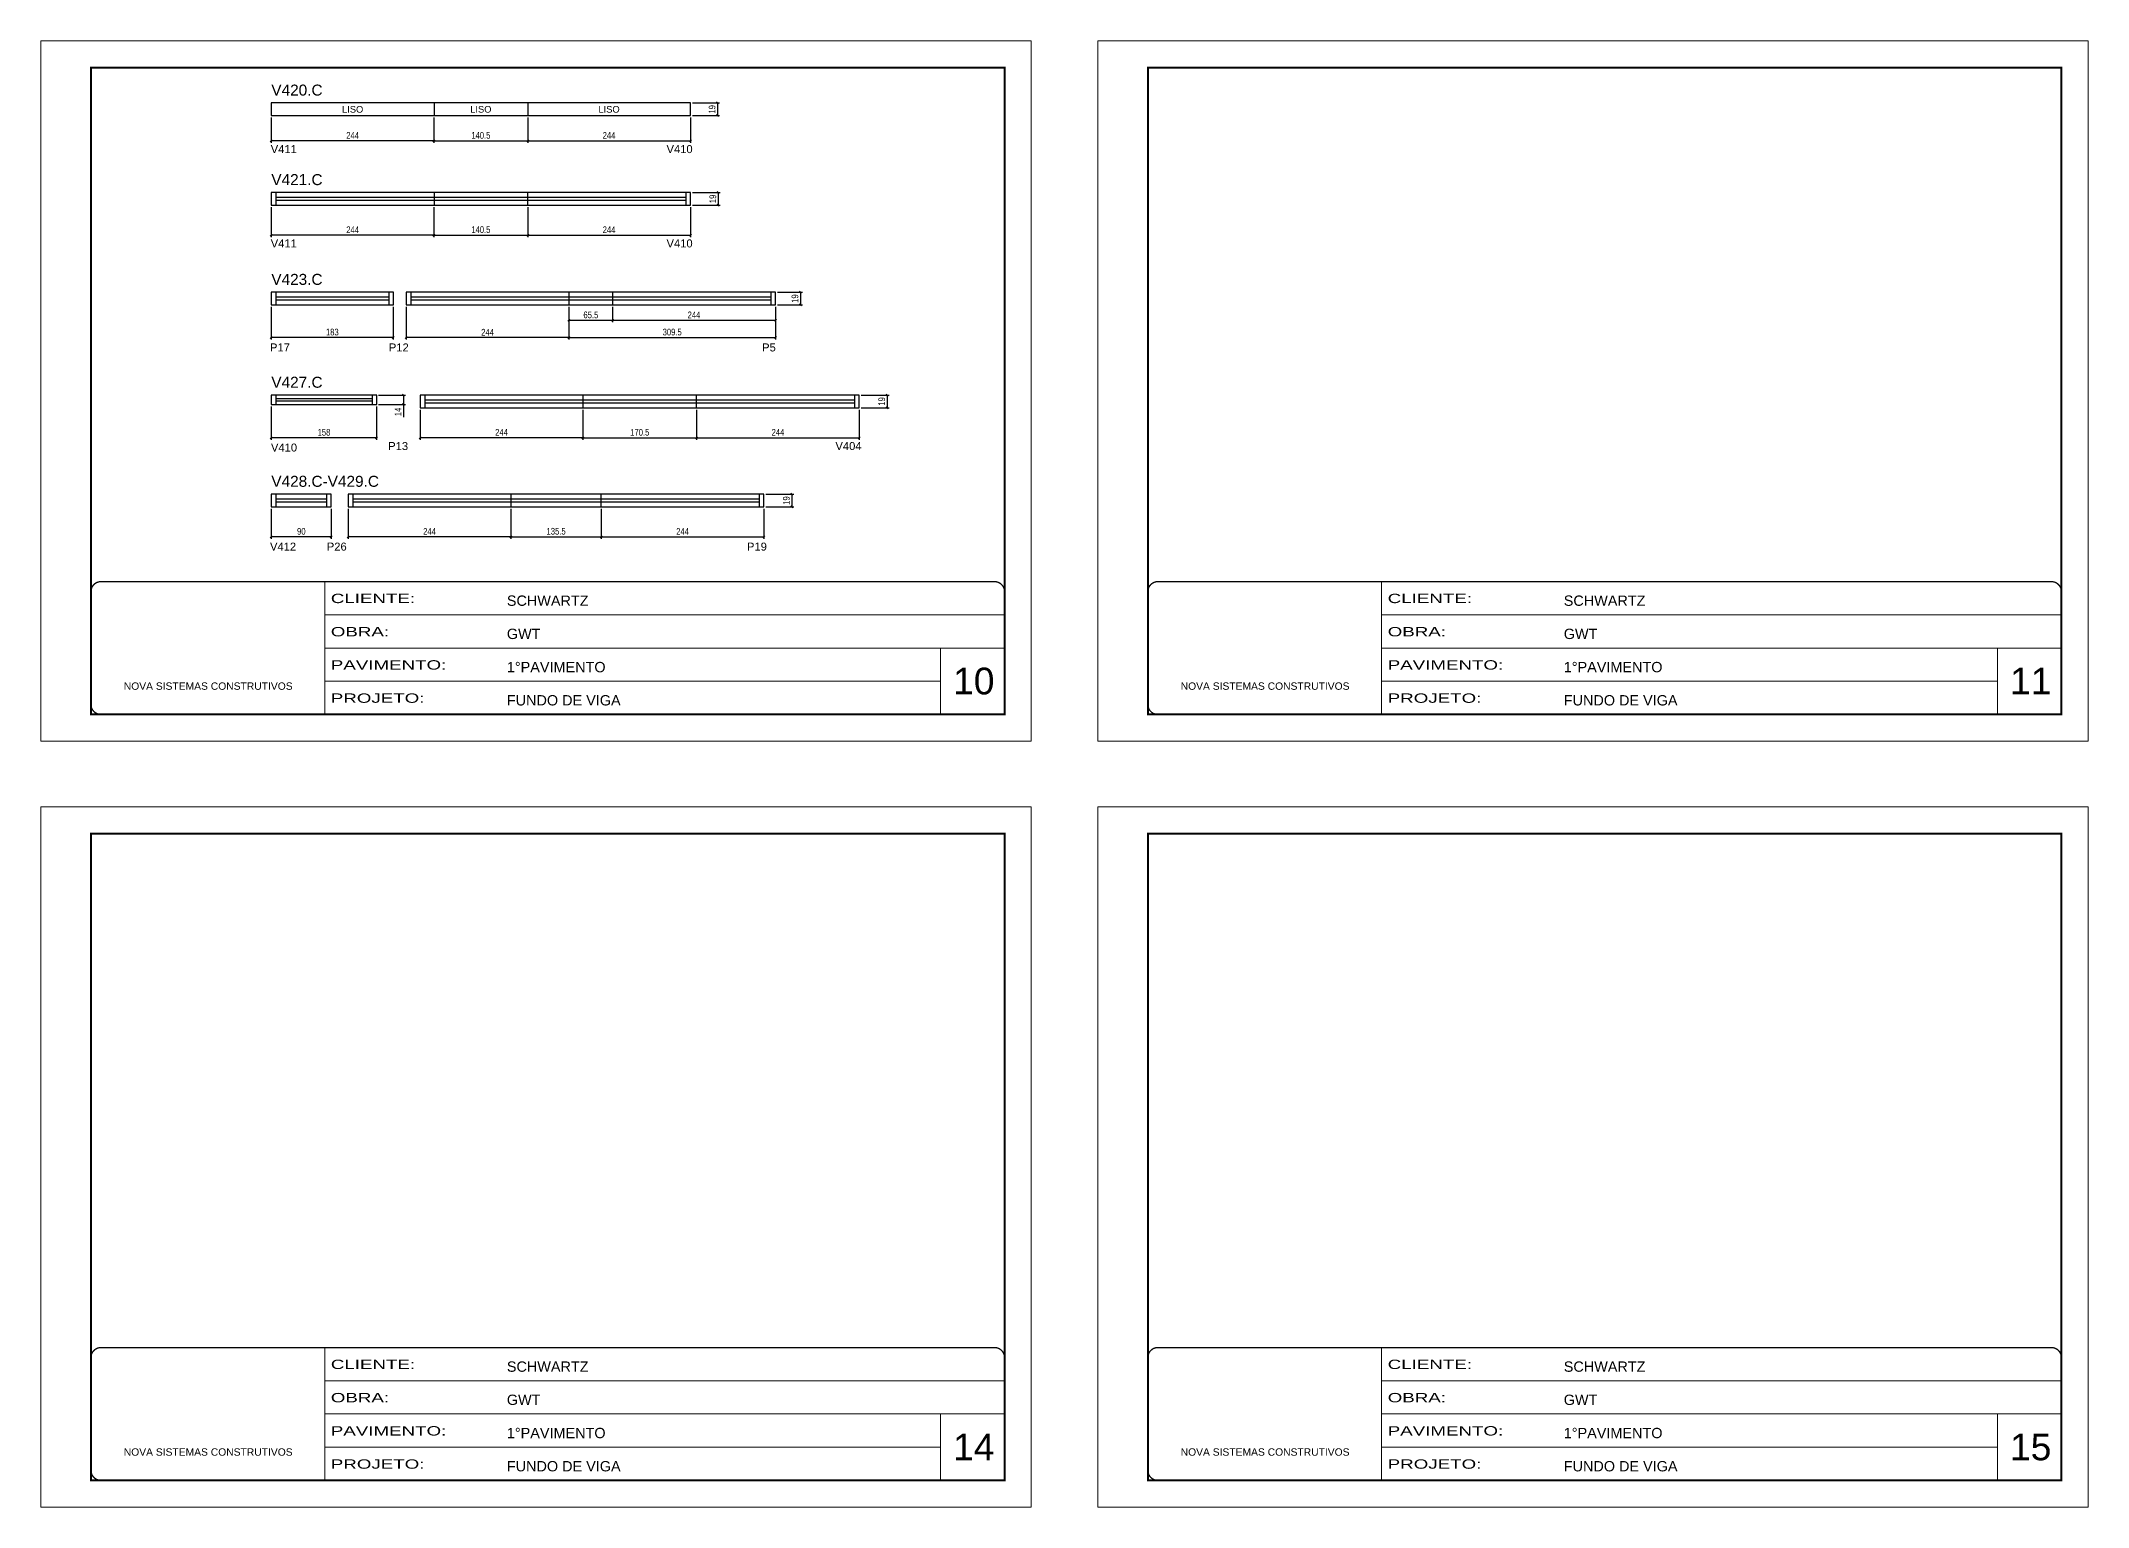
# Model space of a CAD drawing. Extents: x 3245 to 12416, y 917 to 10295.
# Drawn here: x 4844 to 7914, y 5512 to 7710 of the extents above; entities that cross this region are included whole.
import ezdxf
from ezdxf.enums import TextEntityAlignment as Align

# ---------------------------------------------------------------- set-up
doc = ezdxf.new("R2010")
doc.units = 0
doc.linetypes.add('CONTINUO', pattern=[0])
doc.linetypes.add('DASHED', pattern=[0.75, 0.5, -0.25])
for name, color, linetype in [('5', 5, 'Continuous'), ('COTA', 241, 'Continuous'), ('NOMENCLATURA', 7, 'Continuous'), ('Painéis', 200, 'Continuous'), ('SARR_2.2x7', 40, 'Continuous'), ('SARR_EDITAR', 141, 'Continuous')]:
    doc.layers.add(name, color=color, linetype=linetype)
for name, color, linetype, lineweight in [('CARIMBO', 255, 'Continuous', 9), ('Folhas', 255, 'Continuous', 9), ('SARRAFO DE PRESSAO', 251, 'DASHED', 9)]:
    doc.layers.add(name, color=color, linetype=linetype, lineweight=lineweight)
doc.styles.add('ARIAL', font='arial.ttf')
doc.styles.add('COTA TECNICA', font='techl___.ttf', dxfattribs={"height": 10})
doc.styles.add('COTA TECNICA-50', font='techl___.ttf', dxfattribs={"height": 10})
doc.styles.get("Standard").update_dxf_attribs({"font": 'arial.ttf'})
doc.styles.add('Tecnologia', font='')
doc.styles.get('Tecnologia').set_extended_font_data('Forgotten Futurist')
doc.dimstyles.new('COTA PAINEL-50', dxfattribs={"dimtxt": 10, "dimasz": 3, "dimexe": 3, "dimexo": 3, "dimgap": 3, "dimtad": 1, "dimdec": 1, "dimzin": 12, "dimdsep": 46, "dimtxsty": 'COTA TECNICA-50', "dimblk1": 'OBLIQUE', "dimblk2": 'OBLIQUE', "dimsah": 1, "dimcen": 0.9, "dimclrd": 4, "dimclre": 4, "dimclrt": 240, "dimadec": 1, "dimazin": 3, "dimtfac": 1, "dimtdec": 1, "dimtmove": 0, "dimatfit": 3, "dimfxl": 1, "dimtolj": 1, "dimtzin": 12, "dimarcsym": 0})
doc.dimstyles.new('PAINEL', dxfattribs={"dimtxt": 10, "dimasz": 3, "dimexe": 3, "dimexo": 3, "dimgap": 3, "dimtad": 1, "dimdec": 1, "dimzin": 12, "dimdsep": 46, "dimtxsty": 'COTA TECNICA', "dimblk1": 'OBLIQUE', "dimblk2": 'OBLIQUE', "dimsah": 1, "dimcen": 0.9, "dimclrd": 4, "dimclre": 4, "dimclrt": 240, "dimadec": 1, "dimazin": 3, "dimtfac": 1, "dimtdec": 1, "dimtmove": 0, "dimatfit": 3, "dimfxl": 1, "dimtolj": 1, "dimtzin": 12, "dimarcsym": 0})

# ---------------------------------------------------------------- blocks, each defined once
blk = doc.blocks.new('9999999999')
at = {"color": 30, "linetype": 'CONTINUO'}
for p, q in [((98564.6, 34230.2), (98564.6, 34429.4)), ((98564.6, 34379.6), (99584, 34379.6)), ((98564.6, 34329.8), (99488, 34329.8)), ((99584, 34329.8), (99488, 34329.8)), ((99488, 34329.8), (99488, 34230.2)), ((98564.6, 34280), (99488, 34280))]:
    blk.add_line(p, q, dxfattribs=at)
at = {"color": 30, "linetype": 'CONTINUO', "const_width": 2}
blk.add_lwpolyline([(99584, 34230.2), (99584, 34414.4, 0.414214), (99569, 34429.4), (98229, 34429.4, 0.414214), (98214, 34414.4), (98214, 34245.2, 0.414214), (98229, 34230.2), (99584, 34230.2)], format="xyb", dxfattribs=at)
at = {"layer": 'Folhas'}
blk.add_lwpolyline([(98139, 34190.2), (99624, 34190.2), (99624, 35240.2), (98139, 35240.2)], close=True, dxfattribs=at)
at = {"layer": 'Folhas', "color": 30, "const_width": 3}
blk.add_lwpolyline([(98214, 34230.2), (99584, 34230.2), (99584, 35200.2), (98214, 35200.2)], close=True, dxfattribs=at)
at = {"color": 7, "linetype": 'Continuous', "ltscale": 5, "style": 'ARIAL'}
for s, height, p in [('SCHWARTZ', 15.48, (98837.7, 34393.1)), ('GWT', 15.48, (98837.7, 34343.3)), ('1°PAVIMENTO', 15.483, (98837.7, 34293.5)), ('NOVA SISTEMAS CONSTRUTIVOS', 11.059, (98263.2, 34267.2)), ('FUNDO DE VIGA', 15.483, (98837.7, 34243.7))]:
    blk.add_text(s, height=height, dxfattribs=at).set_placement(p)
at = {"layer": 'Folhas', "color": 7, "style": 'Tecnologia', "width": 1.5}
for s, p in [('CLIENTE:', (98573.7, 34397.2)), ('OBRA:', (98573.7, 34347.3)), ('PAVIMENTO:', (98573.7, 34297.5)), ('PROJETO:', (98573.7, 34247.7))]:
    blk.add_text(s, height=14, dxfattribs=at).set_placement(p)
blk = doc.blocks.new('_Oblique')
at = {"color": 0, "linetype": 'ByBlock', "lineweight": -2}
blk.add_line((-0.5, -0.5), (0.5, 0.5), dxfattribs=at)
blk = doc.blocks.new('*D409')
at = {"layer": 'COTA', "color": 4, "linetype": 'ByBlock', "lineweight": -2, "transparency": 16777216}
for p, q in [((5189.3, 7595.1), (5189.3, 7557.4)), ((5433.3, 7595.1), (5433.3, 7557.4)), ((5433.3, 7560.4), (5189.3, 7560.4))]:
    blk.add_line(p, q, dxfattribs=at)
at = {"layer": 'Defpoints', "color": 0, "linetype": 'ByBlock', "transparency": 16777216}
for p in [(5189.3, 7598.1), (5433.3, 7598.1), (5189.3, 7560.4)]:
    blk.add_point(p, dxfattribs=at)
at = {"layer": 'COTA', "color": 4, "linetype": 'ByBlock', "lineweight": -2, "transparency": 16777216, "xscale": 3, "yscale": 3, "zscale": 3, "rotation": 180}
blk.add_blockref('_Oblique', (5189.3, 7560.4), dxfattribs=at)
at = {"layer": 'COTA', "color": 4, "linetype": 'ByBlock', "lineweight": -2, "transparency": 16777216, "xscale": 3, "yscale": 3, "zscale": 3}
blk.add_blockref('_Oblique', (5433.3, 7560.4), dxfattribs=at)
at = {"layer": 'COTA', "color": 240, "linetype": 'ByBlock', "transparency": 16777216, "insert": (5311.3, 7568.5), "char_height": 10, "attachment_point": 5, "style": 'COTA TECNICA-50'}
blk.add_mtext('\\A1;244', dxfattribs=at)
blk = doc.blocks.new('*D410')
at = {"layer": 'COTA', "color": 4, "linetype": 'ByBlock', "lineweight": -2, "transparency": 16777216}
for p, q in [((5433.3, 7595.1), (5433.3, 7557.4)), ((5573.8, 7595.1), (5573.8, 7557.4)), ((5433.3, 7560.4), (5573.8, 7560.4))]:
    blk.add_line(p, q, dxfattribs=at)
at = {"layer": 'Defpoints', "color": 0, "linetype": 'ByBlock', "transparency": 16777216}
for p in [(5433.3, 7598.1), (5573.8, 7598.1), (5573.8, 7560.4)]:
    blk.add_point(p, dxfattribs=at)
at = {"layer": 'COTA', "color": 4, "linetype": 'ByBlock', "lineweight": -2, "transparency": 16777216, "xscale": 3, "yscale": 3, "zscale": 3, "rotation": 180}
blk.add_blockref('_Oblique', (5433.3, 7560.4), dxfattribs=at)
at = {"layer": 'COTA', "color": 4, "linetype": 'ByBlock', "lineweight": -2, "transparency": 16777216, "xscale": 3, "yscale": 3, "zscale": 3}
blk.add_blockref('_Oblique', (5573.8, 7560.4), dxfattribs=at)
at = {"layer": 'COTA', "color": 240, "linetype": 'ByBlock', "transparency": 16777216, "insert": (5503.6, 7568.5), "char_height": 10, "attachment_point": 5, "style": 'COTA TECNICA-50'}
blk.add_mtext('\\A1;140.5', dxfattribs=at)
blk = doc.blocks.new('*D411')
at = {"layer": 'COTA', "color": 4, "linetype": 'ByBlock', "lineweight": -2, "transparency": 16777216}
for p, q in [((5573.8, 7595.1), (5573.8, 7557.4)), ((5817.8, 7595.1), (5817.8, 7557.4)), ((5573.8, 7560.4), (5817.8, 7560.4))]:
    blk.add_line(p, q, dxfattribs=at)
at = {"layer": 'Defpoints', "color": 0, "linetype": 'ByBlock', "transparency": 16777216}
for p in [(5573.8, 7598.1), (5817.8, 7598.1), (5817.8, 7560.4)]:
    blk.add_point(p, dxfattribs=at)
at = {"layer": 'COTA', "color": 4, "linetype": 'ByBlock', "lineweight": -2, "transparency": 16777216, "xscale": 3, "yscale": 3, "zscale": 3, "rotation": 180}
blk.add_blockref('_Oblique', (5573.8, 7560.4), dxfattribs=at)
at = {"layer": 'COTA', "color": 4, "linetype": 'ByBlock', "lineweight": -2, "transparency": 16777216, "xscale": 3, "yscale": 3, "zscale": 3}
blk.add_blockref('_Oblique', (5817.8, 7560.4), dxfattribs=at)
at = {"layer": 'COTA', "color": 240, "linetype": 'ByBlock', "transparency": 16777216, "insert": (5695.8, 7568.5), "char_height": 10, "attachment_point": 5, "style": 'COTA TECNICA-50'}
blk.add_mtext('\\A1;244', dxfattribs=at)
blk = doc.blocks.new('*D412')
at = {"layer": 'COTA', "color": 4, "linetype": 'ByBlock', "lineweight": -2, "transparency": 16777216}
for p, q in [((5820.8, 7617.1), (5861.5, 7617.1)), ((5858.5, 7617.1), (5858.5, 7598.1)), ((5820.8, 7598.1), (5861.5, 7598.1))]:
    blk.add_line(p, q, dxfattribs=at)
at = {"layer": 'Defpoints', "color": 0, "linetype": 'ByBlock', "transparency": 16777216}
for p in [(5817.8, 7617.1), (5817.8, 7598.1), (5858.5, 7598.1)]:
    blk.add_point(p, dxfattribs=at)
at = {"layer": 'COTA', "color": 4, "linetype": 'ByBlock', "lineweight": -2, "transparency": 16777216, "xscale": 3, "yscale": 3, "zscale": 3}
for p, rotation in [((5858.5, 7617.1), 90), ((5858.5, 7598.1), 270)]:
    blk.add_blockref('_Oblique', p, dxfattribs=dict(at, rotation=rotation))
at = {"layer": 'COTA', "color": 240, "linetype": 'ByBlock', "transparency": 16777216, "insert": (5850.4, 7607.6), "char_height": 10, "attachment_point": 5, "rotation": 90, "style": 'COTA TECNICA-50'}
blk.add_mtext('\\A1;19', dxfattribs=at)
blk = doc.blocks.new('*D414')
at = {"layer": 'COTA', "color": 4, "linetype": 'ByBlock', "lineweight": -2, "transparency": 16777216}
for p, q in [((5189.3, 7460.8), (5189.3, 7416)), ((5433.3, 7460.8), (5433.3, 7416)), ((5433.3, 7419), (5189.3, 7419))]:
    blk.add_line(p, q, dxfattribs=at)
at = {"layer": 'Defpoints', "color": 0, "linetype": 'ByBlock', "transparency": 16777216}
for p in [(5189.3, 7463.8), (5433.3, 7463.8), (5189.3, 7419)]:
    blk.add_point(p, dxfattribs=at)
at = {"layer": 'COTA', "color": 4, "linetype": 'ByBlock', "lineweight": -2, "transparency": 16777216, "xscale": 3, "yscale": 3, "zscale": 3, "rotation": 180}
blk.add_blockref('_Oblique', (5189.3, 7419), dxfattribs=at)
at = {"layer": 'COTA', "color": 4, "linetype": 'ByBlock', "lineweight": -2, "transparency": 16777216, "xscale": 3, "yscale": 3, "zscale": 3}
blk.add_blockref('_Oblique', (5433.3, 7419), dxfattribs=at)
at = {"layer": 'COTA', "color": 240, "linetype": 'ByBlock', "transparency": 16777216, "insert": (5311.3, 7427), "char_height": 10, "attachment_point": 5, "style": 'COTA TECNICA-50'}
blk.add_mtext('\\A1;244', dxfattribs=at)
blk = doc.blocks.new('*D415')
at = {"layer": 'COTA', "color": 4, "linetype": 'ByBlock', "lineweight": -2, "transparency": 16777216}
for p, q in [((5433.3, 7460.8), (5433.3, 7416)), ((5573.8, 7460.8), (5573.8, 7416)), ((5433.3, 7419), (5573.8, 7419))]:
    blk.add_line(p, q, dxfattribs=at)
at = {"layer": 'Defpoints', "color": 0, "linetype": 'ByBlock', "transparency": 16777216}
for p in [(5433.3, 7463.8), (5573.8, 7463.8), (5573.8, 7419)]:
    blk.add_point(p, dxfattribs=at)
at = {"layer": 'COTA', "color": 4, "linetype": 'ByBlock', "lineweight": -2, "transparency": 16777216, "xscale": 3, "yscale": 3, "zscale": 3, "rotation": 180}
blk.add_blockref('_Oblique', (5433.3, 7419), dxfattribs=at)
at = {"layer": 'COTA', "color": 4, "linetype": 'ByBlock', "lineweight": -2, "transparency": 16777216, "xscale": 3, "yscale": 3, "zscale": 3}
blk.add_blockref('_Oblique', (5573.8, 7419), dxfattribs=at)
at = {"layer": 'COTA', "color": 240, "linetype": 'ByBlock', "transparency": 16777216, "insert": (5503.6, 7427.1), "char_height": 10, "attachment_point": 5, "style": 'COTA TECNICA-50'}
blk.add_mtext('\\A1;140.5', dxfattribs=at)
blk = doc.blocks.new('*D416')
at = {"layer": 'COTA', "color": 4, "linetype": 'ByBlock', "lineweight": -2, "transparency": 16777216}
for p, q in [((5573.8, 7460.8), (5573.8, 7416)), ((5817.8, 7460.8), (5817.8, 7416)), ((5573.8, 7419), (5817.8, 7419))]:
    blk.add_line(p, q, dxfattribs=at)
at = {"layer": 'Defpoints', "color": 0, "linetype": 'ByBlock', "transparency": 16777216}
for p in [(5573.8, 7463.8), (5817.8, 7463.8), (5817.8, 7419)]:
    blk.add_point(p, dxfattribs=at)
at = {"layer": 'COTA', "color": 4, "linetype": 'ByBlock', "lineweight": -2, "transparency": 16777216, "xscale": 3, "yscale": 3, "zscale": 3, "rotation": 180}
blk.add_blockref('_Oblique', (5573.8, 7419), dxfattribs=at)
at = {"layer": 'COTA', "color": 4, "linetype": 'ByBlock', "lineweight": -2, "transparency": 16777216, "xscale": 3, "yscale": 3, "zscale": 3}
blk.add_blockref('_Oblique', (5817.8, 7419), dxfattribs=at)
at = {"layer": 'COTA', "color": 240, "linetype": 'ByBlock', "transparency": 16777216, "insert": (5695.8, 7427), "char_height": 10, "attachment_point": 5, "style": 'COTA TECNICA-50'}
blk.add_mtext('\\A1;244', dxfattribs=at)
blk = doc.blocks.new('*D417')
at = {"layer": 'COTA', "color": 4, "lineweight": -2, "transparency": 16777216}
for p, q in [((5820.8, 7482.8), (5862.6, 7482.8)), ((5820.8, 7463.8), (5862.6, 7463.8)), ((5859.6, 7482.8), (5859.6, 7463.8))]:
    blk.add_line(p, q, dxfattribs=at)
at = {"layer": 'Defpoints', "color": 0, "transparency": 16777216}
for p in [(5817.8, 7482.8), (5817.8, 7463.8), (5859.6, 7463.8)]:
    blk.add_point(p, dxfattribs=at)
at = {"layer": 'COTA', "color": 4, "lineweight": -2, "transparency": 16777216, "xscale": 3, "yscale": 3, "zscale": 3}
for p, rotation in [((5859.6, 7482.8), 90), ((5859.6, 7463.8), 270)]:
    blk.add_blockref('_Oblique', p, dxfattribs=dict(at, rotation=rotation))
at = {"layer": 'COTA', "color": 240, "transparency": 16777216, "insert": (5851.5, 7473.3), "char_height": 10, "attachment_point": 5, "rotation": 90, "style": 'COTA TECNICA'}
blk.add_mtext('\\A1;19', dxfattribs=at)
blk = doc.blocks.new('*D418')
at = {"layer": 'COTA', "color": 4, "linetype": 'ByBlock', "lineweight": -2, "transparency": 16777216}
for p, q in [((5189.3, 7311.3), (5189.3, 7262.2)), ((5372.3, 7311.3), (5372.3, 7262.2)), ((5372.3, 7265.2), (5189.3, 7265.2))]:
    blk.add_line(p, q, dxfattribs=at)
at = {"layer": 'Defpoints', "color": 0, "linetype": 'ByBlock', "transparency": 16777216}
for p in [(5189.3, 7314.3), (5372.3, 7314.3), (5189.3, 7265.2)]:
    blk.add_point(p, dxfattribs=at)
at = {"layer": 'COTA', "color": 4, "linetype": 'ByBlock', "lineweight": -2, "transparency": 16777216, "xscale": 3, "yscale": 3, "zscale": 3, "rotation": 180}
blk.add_blockref('_Oblique', (5189.3, 7265.2), dxfattribs=at)
at = {"layer": 'COTA', "color": 4, "linetype": 'ByBlock', "lineweight": -2, "transparency": 16777216, "xscale": 3, "yscale": 3, "zscale": 3}
blk.add_blockref('_Oblique', (5372.3, 7265.2), dxfattribs=at)
at = {"layer": 'COTA', "color": 240, "linetype": 'ByBlock', "transparency": 16777216, "insert": (5280.8, 7273.5), "char_height": 10, "attachment_point": 5, "style": 'COTA TECNICA-50'}
blk.add_mtext('\\A1;183', dxfattribs=at)
blk = doc.blocks.new('*D419')
at = {"layer": 'COTA', "color": 4, "linetype": 'ByBlock', "lineweight": -2, "transparency": 16777216}
for p, q in [((5391.7, 7311.3), (5391.7, 7262.2)), ((5635.7, 7311.3), (5635.7, 7262.2)), ((5635.7, 7265.2), (5391.7, 7265.2))]:
    blk.add_line(p, q, dxfattribs=at)
at = {"layer": 'Defpoints', "color": 0, "linetype": 'ByBlock', "transparency": 16777216}
for p in [(5391.7, 7314.3), (5635.7, 7314.3), (5391.7, 7265.2)]:
    blk.add_point(p, dxfattribs=at)
at = {"layer": 'COTA', "color": 4, "linetype": 'ByBlock', "lineweight": -2, "transparency": 16777216, "xscale": 3, "yscale": 3, "zscale": 3, "rotation": 180}
blk.add_blockref('_Oblique', (5391.7, 7265.2), dxfattribs=at)
at = {"layer": 'COTA', "color": 4, "linetype": 'ByBlock', "lineweight": -2, "transparency": 16777216, "xscale": 3, "yscale": 3, "zscale": 3}
blk.add_blockref('_Oblique', (5635.7, 7265.2), dxfattribs=at)
at = {"layer": 'COTA', "color": 240, "linetype": 'ByBlock', "transparency": 16777216, "insert": (5513.7, 7273.3), "char_height": 10, "attachment_point": 5, "style": 'COTA TECNICA-50'}
blk.add_mtext('\\A1;244', dxfattribs=at)
blk = doc.blocks.new('*D420')
at = {"layer": 'COTA', "color": 4, "linetype": 'ByBlock', "lineweight": -2, "transparency": 16777216}
for p, q in [((5635.7, 7311.3), (5635.7, 7262.2)), ((5945.2, 7311.3), (5945.2, 7262.2)), ((5635.7, 7265.2), (5945.2, 7265.2))]:
    blk.add_line(p, q, dxfattribs=at)
at = {"layer": 'Defpoints', "color": 0, "linetype": 'ByBlock', "transparency": 16777216}
for p in [(5635.7, 7314.3), (5945.2, 7314.3), (5945.2, 7265.2)]:
    blk.add_point(p, dxfattribs=at)
at = {"layer": 'COTA', "color": 4, "linetype": 'ByBlock', "lineweight": -2, "transparency": 16777216, "xscale": 3, "yscale": 3, "zscale": 3, "rotation": 180}
blk.add_blockref('_Oblique', (5635.7, 7265.2), dxfattribs=at)
at = {"layer": 'COTA', "color": 4, "linetype": 'ByBlock', "lineweight": -2, "transparency": 16777216, "xscale": 3, "yscale": 3, "zscale": 3}
blk.add_blockref('_Oblique', (5945.2, 7265.2), dxfattribs=at)
at = {"layer": 'COTA', "color": 240, "linetype": 'ByBlock', "transparency": 16777216, "insert": (5790.5, 7273.5), "char_height": 10, "attachment_point": 5, "style": 'COTA TECNICA-50'}
blk.add_mtext('\\A1;309.5', dxfattribs=at)
blk = doc.blocks.new('*D421')
at = {"layer": 'COTA', "color": 4, "linetype": 'ByBlock', "lineweight": -2, "transparency": 16777216}
for p, q in [((5635.7, 7311.3), (5635.7, 7288.2)), ((5701.2, 7311.3), (5701.2, 7288.2)), ((5635.7, 7291.2), (5701.2, 7291.2))]:
    blk.add_line(p, q, dxfattribs=at)
at = {"layer": 'Defpoints', "color": 0, "linetype": 'ByBlock', "transparency": 16777216}
for p in [(5635.7, 7314.3), (5701.2, 7314.3), (5701.2, 7291.2)]:
    blk.add_point(p, dxfattribs=at)
at = {"layer": 'COTA', "color": 4, "linetype": 'ByBlock', "lineweight": -2, "transparency": 16777216, "xscale": 3, "yscale": 3, "zscale": 3, "rotation": 180}
blk.add_blockref('_Oblique', (5635.7, 7291.2), dxfattribs=at)
at = {"layer": 'COTA', "color": 4, "linetype": 'ByBlock', "lineweight": -2, "transparency": 16777216, "xscale": 3, "yscale": 3, "zscale": 3}
blk.add_blockref('_Oblique', (5701.2, 7291.2), dxfattribs=at)
at = {"layer": 'COTA', "color": 240, "linetype": 'ByBlock', "transparency": 16777216, "insert": (5668.5, 7299.3), "char_height": 10, "attachment_point": 5, "style": 'COTA TECNICA-50'}
blk.add_mtext('\\A1;65.5', dxfattribs=at)
blk = doc.blocks.new('*D422')
at = {"layer": 'COTA', "color": 4, "linetype": 'ByBlock', "lineweight": -2, "transparency": 16777216}
for p, q in [((5701.2, 7311.3), (5701.2, 7288.2)), ((5945.2, 7311.3), (5945.2, 7288.2)), ((5701.2, 7291.2), (5945.2, 7291.2))]:
    blk.add_line(p, q, dxfattribs=at)
at = {"layer": 'Defpoints', "color": 0, "linetype": 'ByBlock', "transparency": 16777216}
for p in [(5701.2, 7314.3), (5945.2, 7314.3), (5945.2, 7291.2)]:
    blk.add_point(p, dxfattribs=at)
at = {"layer": 'COTA', "color": 4, "linetype": 'ByBlock', "lineweight": -2, "transparency": 16777216, "xscale": 3, "yscale": 3, "zscale": 3, "rotation": 180}
blk.add_blockref('_Oblique', (5701.2, 7291.2), dxfattribs=at)
at = {"layer": 'COTA', "color": 4, "linetype": 'ByBlock', "lineweight": -2, "transparency": 16777216, "xscale": 3, "yscale": 3, "zscale": 3}
blk.add_blockref('_Oblique', (5945.2, 7291.2), dxfattribs=at)
at = {"layer": 'COTA', "color": 240, "linetype": 'ByBlock', "transparency": 16777216, "insert": (5823.2, 7299.3), "char_height": 10, "attachment_point": 5, "style": 'COTA TECNICA-50'}
blk.add_mtext('\\A1;244', dxfattribs=at)
blk = doc.blocks.new('*D424')
at = {"layer": 'COTA', "color": 4, "lineweight": -2, "transparency": 16777216}
for p, q in [((5948.2, 7333.3), (5985.7, 7333.3)), ((5948.2, 7314.3), (5985.7, 7314.3)), ((5982.7, 7333.3), (5982.7, 7314.3))]:
    blk.add_line(p, q, dxfattribs=at)
at = {"layer": 'Defpoints', "color": 0, "transparency": 16777216}
for p in [(5945.2, 7333.3), (5945.2, 7314.3), (5982.7, 7314.3)]:
    blk.add_point(p, dxfattribs=at)
at = {"layer": 'COTA', "color": 4, "lineweight": -2, "transparency": 16777216, "xscale": 3, "yscale": 3, "zscale": 3}
for p, rotation in [((5982.7, 7333.3), 90), ((5982.7, 7314.3), 270)]:
    blk.add_blockref('_Oblique', p, dxfattribs=dict(at, rotation=rotation))
at = {"layer": 'COTA', "color": 240, "transparency": 16777216, "insert": (5974.6, 7323.8), "char_height": 10, "attachment_point": 5, "rotation": 90, "style": 'COTA TECNICA'}
blk.add_mtext('\\A1;19', dxfattribs=at)
blk = doc.blocks.new('*D425')
at = {"layer": 'COTA', "color": 4, "linetype": 'ByBlock', "lineweight": -2, "transparency": 16777216}
for p, q in [((5412.6, 7157), (5412.6, 7112.1)), ((5656.6, 7157), (5656.6, 7112.1)), ((5656.6, 7115.1), (5412.6, 7115.1))]:
    blk.add_line(p, q, dxfattribs=at)
at = {"layer": 'Defpoints', "color": 0, "linetype": 'ByBlock', "transparency": 16777216}
for p in [(5412.6, 7160), (5656.6, 7160), (5412.6, 7115.1)]:
    blk.add_point(p, dxfattribs=at)
at = {"layer": 'COTA', "color": 4, "linetype": 'ByBlock', "lineweight": -2, "transparency": 16777216, "xscale": 3, "yscale": 3, "zscale": 3, "rotation": 180}
blk.add_blockref('_Oblique', (5412.6, 7115.1), dxfattribs=at)
at = {"layer": 'COTA', "color": 4, "linetype": 'ByBlock', "lineweight": -2, "transparency": 16777216, "xscale": 3, "yscale": 3, "zscale": 3}
blk.add_blockref('_Oblique', (5656.6, 7115.1), dxfattribs=at)
at = {"layer": 'COTA', "color": 240, "linetype": 'ByBlock', "transparency": 16777216, "insert": (5534.6, 7123.2), "char_height": 10, "attachment_point": 5, "style": 'COTA TECNICA-50'}
blk.add_mtext('\\A1;244', dxfattribs=at)
blk = doc.blocks.new('*D426')
at = {"layer": 'COTA', "color": 4, "linetype": 'ByBlock', "lineweight": -2, "transparency": 16777216}
for p, q in [((5656.6, 7157), (5656.6, 7112.1)), ((5827.1, 7157), (5827.1, 7112.1)), ((5656.6, 7115.1), (5827.1, 7115.1))]:
    blk.add_line(p, q, dxfattribs=at)
at = {"layer": 'Defpoints', "color": 0, "linetype": 'ByBlock', "transparency": 16777216}
for p in [(5656.6, 7160), (5827.1, 7160), (5827.1, 7115.1)]:
    blk.add_point(p, dxfattribs=at)
at = {"layer": 'COTA', "color": 4, "linetype": 'ByBlock', "lineweight": -2, "transparency": 16777216, "xscale": 3, "yscale": 3, "zscale": 3, "rotation": 180}
blk.add_blockref('_Oblique', (5656.6, 7115.1), dxfattribs=at)
at = {"layer": 'COTA', "color": 4, "linetype": 'ByBlock', "lineweight": -2, "transparency": 16777216, "xscale": 3, "yscale": 3, "zscale": 3}
blk.add_blockref('_Oblique', (5827.1, 7115.1), dxfattribs=at)
at = {"layer": 'COTA', "color": 240, "linetype": 'ByBlock', "transparency": 16777216, "insert": (5741.9, 7123.2), "char_height": 10, "attachment_point": 5, "style": 'COTA TECNICA-50'}
blk.add_mtext('\\A1;170.5', dxfattribs=at)
blk = doc.blocks.new('*D427')
at = {"layer": 'COTA', "color": 4, "linetype": 'ByBlock', "lineweight": -2, "transparency": 16777216}
for p, q in [((5827.1, 7157), (5827.1, 7112.1)), ((6071.1, 7157), (6071.1, 7112.1)), ((5827.1, 7115.1), (6071.1, 7115.1))]:
    blk.add_line(p, q, dxfattribs=at)
at = {"layer": 'Defpoints', "color": 0, "linetype": 'ByBlock', "transparency": 16777216}
for p in [(5827.1, 7160), (6071.1, 7160), (6071.1, 7115.1)]:
    blk.add_point(p, dxfattribs=at)
at = {"layer": 'COTA', "color": 4, "linetype": 'ByBlock', "lineweight": -2, "transparency": 16777216, "xscale": 3, "yscale": 3, "zscale": 3, "rotation": 180}
blk.add_blockref('_Oblique', (5827.1, 7115.1), dxfattribs=at)
at = {"layer": 'COTA', "color": 4, "linetype": 'ByBlock', "lineweight": -2, "transparency": 16777216, "xscale": 3, "yscale": 3, "zscale": 3}
blk.add_blockref('_Oblique', (6071.1, 7115.1), dxfattribs=at)
at = {"layer": 'COTA', "color": 240, "linetype": 'ByBlock', "transparency": 16777216, "insert": (5949.1, 7123.2), "char_height": 10, "attachment_point": 5, "style": 'COTA TECNICA-50'}
blk.add_mtext('\\A1;244', dxfattribs=at)
blk = doc.blocks.new('*D428')
at = {"layer": 'COTA', "color": 4, "lineweight": -2, "transparency": 16777216}
for p, q in [((6074.1, 7179), (6115.9, 7179)), ((6074.1, 7160), (6115.9, 7160)), ((6112.9, 7179), (6112.9, 7160))]:
    blk.add_line(p, q, dxfattribs=at)
at = {"layer": 'Defpoints', "color": 0, "transparency": 16777216}
for p in [(6071.1, 7179), (6071.1, 7160), (6112.9, 7160)]:
    blk.add_point(p, dxfattribs=at)
at = {"layer": 'COTA', "color": 4, "lineweight": -2, "transparency": 16777216, "xscale": 3, "yscale": 3, "zscale": 3}
for p, rotation in [((6112.9, 7179), 90), ((6112.9, 7160), 270)]:
    blk.add_blockref('_Oblique', p, dxfattribs=dict(at, rotation=rotation))
at = {"layer": 'COTA', "color": 240, "transparency": 16777216, "insert": (6104.8, 7169.5), "char_height": 10, "attachment_point": 5, "rotation": 90, "style": 'COTA TECNICA'}
blk.add_mtext('\\A1;19', dxfattribs=at)
blk = doc.blocks.new('*D430')
at = {"layer": 'COTA', "color": 4, "linetype": 'ByBlock', "lineweight": -2, "transparency": 16777216}
for p, q in [((5189.3, 7162), (5189.3, 7112.1)), ((5347.3, 7162), (5347.3, 7112.1)), ((5347.3, 7115.1), (5189.3, 7115.1))]:
    blk.add_line(p, q, dxfattribs=at)
at = {"layer": 'Defpoints', "color": 0, "linetype": 'ByBlock', "transparency": 16777216}
for p in [(5189.3, 7165), (5347.3, 7165), (5189.3, 7115.1)]:
    blk.add_point(p, dxfattribs=at)
at = {"layer": 'COTA', "color": 4, "linetype": 'ByBlock', "lineweight": -2, "transparency": 16777216, "xscale": 3, "yscale": 3, "zscale": 3, "rotation": 180}
blk.add_blockref('_Oblique', (5189.3, 7115.1), dxfattribs=at)
at = {"layer": 'COTA', "color": 4, "linetype": 'ByBlock', "lineweight": -2, "transparency": 16777216, "xscale": 3, "yscale": 3, "zscale": 3}
blk.add_blockref('_Oblique', (5347.3, 7115.1), dxfattribs=at)
at = {"layer": 'COTA', "color": 240, "linetype": 'ByBlock', "transparency": 16777216, "insert": (5268.3, 7123.2), "char_height": 10, "attachment_point": 5, "style": 'COTA TECNICA-50'}
blk.add_mtext('\\A1;158', dxfattribs=at)
blk = doc.blocks.new('*D431')
at = {"layer": 'COTA', "color": 4, "linetype": 'ByBlock', "lineweight": -2, "transparency": 16777216}
for p, q in [((5350.3, 7179), (5390.4, 7179)), ((5350.3, 7165), (5390.4, 7165)), ((5387.4, 7179), (5387.4, 7165)), ((5387.4, 7165), (5387.4, 7145.8))]:
    blk.add_line(p, q, dxfattribs=at)
at = {"layer": 'Defpoints', "color": 0, "linetype": 'ByBlock', "transparency": 16777216}
for p in [(5347.3, 7179), (5347.3, 7165), (5387.4, 7165)]:
    blk.add_point(p, dxfattribs=at)
at = {"layer": 'COTA', "color": 4, "linetype": 'ByBlock', "lineweight": -2, "transparency": 16777216, "xscale": 3, "yscale": 3, "zscale": 3}
for p, rotation in [((5387.4, 7179), 90), ((5387.4, 7165), 270)]:
    blk.add_blockref('_Oblique', p, dxfattribs=dict(at, rotation=rotation))
at = {"layer": 'COTA', "color": 240, "linetype": 'ByBlock', "transparency": 16777216, "insert": (5379.3, 7153.9), "char_height": 10, "attachment_point": 5, "rotation": 90, "style": 'COTA TECNICA-50'}
blk.add_mtext('\\A1;14', dxfattribs=at)
blk = doc.blocks.new('*D432')
at = {"layer": 'COTA', "color": 4, "linetype": 'ByBlock', "lineweight": -2, "transparency": 16777216}
for p, q in [((5189.3, 7008.4), (5189.3, 6963.5)), ((5279.3, 7008.4), (5279.3, 6963.5)), ((5279.3, 6966.5), (5189.3, 6966.5))]:
    blk.add_line(p, q, dxfattribs=at)
at = {"layer": 'Defpoints', "color": 0, "linetype": 'ByBlock', "transparency": 16777216}
for p in [(5189.3, 7011.4), (5279.3, 7011.4), (5189.3, 6966.5)]:
    blk.add_point(p, dxfattribs=at)
at = {"layer": 'COTA', "color": 4, "linetype": 'ByBlock', "lineweight": -2, "transparency": 16777216, "xscale": 3, "yscale": 3, "zscale": 3, "rotation": 180}
blk.add_blockref('_Oblique', (5189.3, 6966.5), dxfattribs=at)
at = {"layer": 'COTA', "color": 4, "linetype": 'ByBlock', "lineweight": -2, "transparency": 16777216, "xscale": 3, "yscale": 3, "zscale": 3}
blk.add_blockref('_Oblique', (5279.3, 6966.5), dxfattribs=at)
at = {"layer": 'COTA', "color": 240, "linetype": 'ByBlock', "transparency": 16777216, "insert": (5234.3, 6974.7), "char_height": 10, "attachment_point": 5, "style": 'COTA TECNICA-50'}
blk.add_mtext('\\A1;90', dxfattribs=at)
blk = doc.blocks.new('*D438')
at = {"layer": 'COTA', "color": 4, "linetype": 'ByBlock', "lineweight": -2, "transparency": 16777216}
for p, q in [((5304.6, 7008.4), (5304.6, 6963.5)), ((5548.6, 7008.4), (5548.6, 6963.5)), ((5548.6, 6966.5), (5304.6, 6966.5))]:
    blk.add_line(p, q, dxfattribs=at)
at = {"layer": 'Defpoints', "color": 0, "linetype": 'ByBlock', "transparency": 16777216}
for p in [(5304.6, 7011.4), (5548.6, 7011.4), (5304.6, 6966.5)]:
    blk.add_point(p, dxfattribs=at)
at = {"layer": 'COTA', "color": 4, "linetype": 'ByBlock', "lineweight": -2, "transparency": 16777216, "xscale": 3, "yscale": 3, "zscale": 3, "rotation": 180}
blk.add_blockref('_Oblique', (5304.6, 6966.5), dxfattribs=at)
at = {"layer": 'COTA', "color": 4, "linetype": 'ByBlock', "lineweight": -2, "transparency": 16777216, "xscale": 3, "yscale": 3, "zscale": 3}
blk.add_blockref('_Oblique', (5548.6, 6966.5), dxfattribs=at)
at = {"layer": 'COTA', "color": 240, "linetype": 'ByBlock', "transparency": 16777216, "insert": (5426.6, 6974.6), "char_height": 10, "attachment_point": 5, "style": 'COTA TECNICA-50'}
blk.add_mtext('\\A1;244', dxfattribs=at)
blk = doc.blocks.new('*D439')
at = {"layer": 'COTA', "color": 4, "linetype": 'ByBlock', "lineweight": -2, "transparency": 16777216}
for p, q in [((5548.6, 7008.4), (5548.6, 6963.5)), ((5684.1, 7008.4), (5684.1, 6963.5)), ((5548.6, 6966.5), (5684.1, 6966.5))]:
    blk.add_line(p, q, dxfattribs=at)
at = {"layer": 'Defpoints', "color": 0, "linetype": 'ByBlock', "transparency": 16777216}
for p in [(5548.6, 7011.4), (5684.1, 7011.4), (5684.1, 6966.5)]:
    blk.add_point(p, dxfattribs=at)
at = {"layer": 'COTA', "color": 4, "linetype": 'ByBlock', "lineweight": -2, "transparency": 16777216, "xscale": 3, "yscale": 3, "zscale": 3, "rotation": 180}
blk.add_blockref('_Oblique', (5548.6, 6966.5), dxfattribs=at)
at = {"layer": 'COTA', "color": 4, "linetype": 'ByBlock', "lineweight": -2, "transparency": 16777216, "xscale": 3, "yscale": 3, "zscale": 3}
blk.add_blockref('_Oblique', (5684.1, 6966.5), dxfattribs=at)
at = {"layer": 'COTA', "color": 240, "linetype": 'ByBlock', "transparency": 16777216, "insert": (5616.4, 6974.8), "char_height": 10, "attachment_point": 5, "style": 'COTA TECNICA-50'}
blk.add_mtext('\\A1;135.5', dxfattribs=at)
blk = doc.blocks.new('*D440')
at = {"layer": 'COTA', "color": 4, "linetype": 'ByBlock', "lineweight": -2, "transparency": 16777216}
for p, q in [((5684.1, 7008.4), (5684.1, 6963.5)), ((5928.1, 7008.4), (5928.1, 6963.5)), ((5684.1, 6966.5), (5928.1, 6966.5))]:
    blk.add_line(p, q, dxfattribs=at)
at = {"layer": 'Defpoints', "color": 0, "linetype": 'ByBlock', "transparency": 16777216}
for p in [(5684.1, 7011.4), (5928.1, 7011.4), (5928.1, 6966.5)]:
    blk.add_point(p, dxfattribs=at)
at = {"layer": 'COTA', "color": 4, "linetype": 'ByBlock', "lineweight": -2, "transparency": 16777216, "xscale": 3, "yscale": 3, "zscale": 3, "rotation": 180}
blk.add_blockref('_Oblique', (5684.1, 6966.5), dxfattribs=at)
at = {"layer": 'COTA', "color": 4, "linetype": 'ByBlock', "lineweight": -2, "transparency": 16777216, "xscale": 3, "yscale": 3, "zscale": 3}
blk.add_blockref('_Oblique', (5928.1, 6966.5), dxfattribs=at)
at = {"layer": 'COTA', "color": 240, "linetype": 'ByBlock', "transparency": 16777216, "insert": (5806.1, 6974.6), "char_height": 10, "attachment_point": 5, "style": 'COTA TECNICA-50'}
blk.add_mtext('\\A1;244', dxfattribs=at)
blk = doc.blocks.new('*D441')
at = {"layer": 'COTA', "color": 4, "lineweight": -2, "transparency": 16777216}
for p, q in [((5931.1, 7030.4), (5972.9, 7030.4)), ((5969.9, 7030.4), (5969.9, 7011.4)), ((5931.1, 7011.4), (5972.9, 7011.4))]:
    blk.add_line(p, q, dxfattribs=at)
at = {"layer": 'Defpoints', "color": 0, "transparency": 16777216}
for p in [(5928.1, 7030.4), (5928.1, 7011.4), (5969.9, 7011.4)]:
    blk.add_point(p, dxfattribs=at)
at = {"layer": 'COTA', "color": 4, "lineweight": -2, "transparency": 16777216, "xscale": 3, "yscale": 3, "zscale": 3}
for p, rotation in [((5969.9, 7030.4), 90), ((5969.9, 7011.4), 270)]:
    blk.add_blockref('_Oblique', p, dxfattribs=dict(at, rotation=rotation))
at = {"layer": 'COTA', "color": 240, "transparency": 16777216, "insert": (5961.8, 7020.9), "char_height": 10, "attachment_point": 5, "rotation": 90, "style": 'COTA TECNICA'}
blk.add_mtext('\\A1;19', dxfattribs=at)

msp = doc.modelspace()

# ---------------------------------------------------------------- linework, layer by layer
at = {"layer": 'Painéis', "linetype": 'Continuous'}
for p, q in [((5433.33, 7617.1), (5433.33, 7598.1)), ((5573.83, 7617.1), (5573.83, 7598.1)), ((5817.83, 7482.84), (5189.33, 7482.84)), ((5189.33, 7482.84), (5189.33, 7463.84)), ((5189.33, 7463.84), (5817.83, 7463.84)), ((5433.33, 7482.84), (5433.33, 7463.84)), ((5573.83, 7463.84), (5573.83, 7482.84)), ((5817.83, 7463.84), (5817.83, 7482.84)), ((5635.72, 7333.27), (5635.72, 7314.27)), ((5701.22, 7333.27), (5701.22, 7314.27)), ((6071.14, 7178.96), (5412.64, 7178.96)), ((5412.64, 7178.96), (5412.64, 7159.96)), ((5412.64, 7159.96), (6071.14, 7159.96)), ((5656.64, 7178.96), (5656.64, 7159.96)), ((5827.14, 7159.96), (5827.14, 7178.96)), ((6071.14, 7159.96), (6071.14, 7178.96)), ((5928.11, 7030.42), (5304.61, 7030.42)), ((5304.61, 7030.42), (5304.61, 7011.42)), ((5548.61, 7030.42), (5548.61, 7011.42)), ((5684.11, 7011.42), (5684.11, 7030.42)), ((5928.11, 7011.42), (5928.11, 7030.42)), ((5304.61, 7011.42), (5928.11, 7011.42))]:
    msp.add_line(p, q, dxfattribs=at)
for points in [[(5817.83, 7617.1), (5189.33, 7617.1), (5189.33, 7598.1), (5817.83, 7598.1)], [(5372.33, 7333.27), (5189.33, 7333.27), (5189.33, 7314.27), (5372.33, 7314.27)], [(5945.22, 7333.27), (5391.72, 7333.27), (5391.72, 7314.27), (5945.22, 7314.27)], [(5347.33, 7178.96), (5189.33, 7178.96), (5189.33, 7164.96), (5347.33, 7164.96)], [(5279.33, 7030.42), (5189.33, 7030.42), (5189.33, 7011.42), (5279.33, 7011.42)]]:
    msp.add_lwpolyline(points, close=True, dxfattribs=at)
at = {"layer": 'SARR_2.2x7', "linetype": 'Continuous'}
for p, q in [((5196.33, 7482.84), (5196.33, 7463.84)), ((5196.33, 7475.84), (5433.33, 7475.84)), ((5433.33, 7470.84), (5196.33, 7470.84)), ((5433.33, 7475.84), (5573.83, 7475.84)), ((5573.83, 7470.84), (5433.33, 7470.84)), ((5573.83, 7475.84), (5810.83, 7475.84)), ((5810.83, 7470.84), (5573.83, 7470.84)), ((5810.83, 7482.84), (5810.83, 7463.84)), ((5196.33, 7333.27), (5196.33, 7314.27)), ((5196.33, 7326.27), (5365.33, 7326.27)), ((5365.33, 7321.27), (5196.33, 7321.27)), ((5365.33, 7333.27), (5365.33, 7314.27)), ((5398.72, 7333.27), (5398.72, 7314.27)), ((5398.72, 7326.27), (5938.22, 7326.27)), ((5938.22, 7321.27), (5398.72, 7321.27)), ((5938.22, 7333.27), (5938.22, 7314.27)), ((5196.33, 7178.96), (5196.33, 7164.96)), ((5340.33, 7178.96), (5340.33, 7164.96)), ((5419.64, 7178.96), (5419.64, 7159.96)), ((5419.64, 7171.96), (5656.64, 7171.96)), ((5656.64, 7166.96), (5419.64, 7166.96)), ((5656.64, 7171.96), (5827.14, 7171.96)), ((5827.14, 7166.96), (5656.64, 7166.96)), ((5827.14, 7171.96), (6064.14, 7171.96)), ((6064.14, 7166.96), (5827.14, 7166.96)), ((6064.14, 7178.96), (6064.14, 7159.96)), ((5196.33, 7030.42), (5196.33, 7011.42)), ((5272.33, 7030.42), (5272.33, 7011.42)), ((5311.61, 7030.42), (5311.61, 7011.42)), ((5921.11, 7030.42), (5921.11, 7011.42)), ((5196.33, 7023.42), (5272.33, 7023.42)), ((5272.33, 7018.42), (5196.33, 7018.42)), ((5311.61, 7023.42), (5548.61, 7023.42)), ((5548.61, 7018.42), (5311.61, 7018.42)), ((5548.61, 7023.42), (5684.11, 7023.42)), ((5684.11, 7018.42), (5548.61, 7018.42)), ((5684.11, 7023.42), (5921.11, 7023.42)), ((5921.11, 7018.42), (5684.11, 7018.42))]:
    msp.add_line(p, q, dxfattribs=at)
at = {"layer": 'SARR_EDITAR', "linetype": 'Continuous'}
for p, q in [((5196.33, 7173.96), (5340.33, 7173.96)), ((5340.33, 7169.96), (5196.33, 7169.96))]:
    msp.add_line(p, q, dxfattribs=at)

# ---------------------------------------------------------------- block references
at = {"layer": 'SARRAFO DE PRESSAO', "color": 6, "linetype": 'ByBlock'}
for p in [(-93295.13, -27530.07), (-91710.13, -27530.07), (-93295.13, -28678.65), (-91710.13, -28678.65)]:
    msp.add_blockref('9999999999', p, dxfattribs=at)

# ---------------------------------------------------------------- texts
at = {"layer": '5', "linetype": 'Continuous'}
for s, rotation, p in [('V411', 0.00004, (5188.43, 7541.94)), ('V410', 0.00004, (5782, 7541.94)), ('V411', 0.00004, (5188.43, 7400.52)), ('V410', 0.00004, (5782, 7400.52)), ('P17', 359.99996, (5187.38, 7244.52)), ('P12', 359.99996, (5365.56, 7244.52)), ('P5', 359.99996, (5925.36, 7244.52)), ('V410', 0.00004, (5188.8, 7094.38)), ('P13', 0.00004, (5364.62, 7096.64)), ('V404', 0.00004, (6035.31, 7096.64)), ('V412', 359.99996, (5187.38, 6945.84)), ('P26', 359.99996, (5272.56, 6945.84)), ('P19', 359.99996, (5902.67, 6945.84))]:
    msp.add_text(s, height=12, rotation=rotation, dxfattribs=at).set_placement(p)
at = {"layer": 'CARIMBO', "style": 'ARIAL'}
for p in [(5311.33, 7607.6), (5503.58, 7607.64), (5695.83, 7607.6)]:
    msp.add_text('LISO', height=10, dxfattribs=at).set_placement(p, align=Align.MIDDLE_CENTER)
for s, p in [('10', (6211.7, 6730.27)), ('11', (7796.7, 6730.27)), ('14', (6211.7, 5581.7)), ('15', (7796.7, 5581.7))]:
    msp.add_text(s, height=40, dxfattribs=at).set_placement(p)
at = {"layer": 'NOMENCLATURA', "linetype": 'Continuous'}
for s, p in [('V420.C', (5189.33, 7628.17)), ('V421.C', (5189.33, 7493.91)), ('V423.C', (5189.33, 7344.34)), ('V427.C', (5189.33, 7190.03)), ('V428.C-V429.C', (5189.33, 7041.49))]:
    msp.add_text(s, height=16.5, dxfattribs=at).set_placement(p)

# ---------------------------------------------------------------- dimensions: what is measured, and where the dimension line sits
at = {"layer": 'COTA', "linetype": 'ByBlock'}
for base, p1, p2, angle, picture, middle in [((5858.49, 7598.1), (5817.83, 7617.1), (5817.83, 7598.1), 90, '*D412', (5850.41, 7607.6)), ((5189.33, 7560.38), (5433.33, 7598.1), (5189.33, 7598.1), 180, '*D409', (5311.33, 7568.46)), ((5189.33, 7418.96), (5433.33, 7463.84), (5189.33, 7463.84), 180, '*D414', (5311.33, 7427.03)), ((5189.33, 7265.22), (5372.33, 7314.27), (5189.33, 7314.27), 180, '*D418', (5280.83, 7273.46)), ((5391.72, 7265.22), (5635.72, 7314.27), (5391.72, 7314.27), 180, '*D419', (5513.72, 7273.29)), ((5189.33, 7115.08), (5347.33, 7164.96), (5189.33, 7164.96), 180, '*D430', (5268.33, 7123.21)), ((5387.36, 7164.96), (5347.33, 7178.96), (5347.33, 7164.96), 90, '*D431', (5379.29, 7153.9)), ((5412.64, 7115.08), (5656.64, 7159.96), (5412.64, 7159.96), 180, '*D425', (5534.64, 7123.15)), ((5189.33, 6966.54), (5279.33, 7011.42), (5189.33, 7011.42), 180, '*D432', (5234.33, 6974.67)), ((5304.61, 6966.54), (5548.61, 7011.42), (5304.61, 7011.42), 180, '*D438', (5426.61, 6974.61))]:
    dim = msp.add_linear_dim(base=base, p1=p1, p2=p2, angle=angle, dimstyle='COTA PAINEL-50', override={"dimarcsym": 1}, dxfattribs=at)
    dim.commit()
    dim.dimension.update_dxf_attribs({"geometry": picture, "text_midpoint": middle})
for base, p1, p2, override, picture, middle in [((5573.83, 7560.38), (5433.33, 7598.1), (5573.83, 7598.1), {"dimarcsym": 1}, '*D410', (5503.58, 7568.49)), ((5817.83, 7560.38), (5573.83, 7598.1), (5817.83, 7598.1), {"dimtmove": 1, "dimarcsym": 1}, '*D411', (5695.83, 7568.46)), ((5573.83, 7418.96), (5433.33, 7463.84), (5573.83, 7463.84), {"dimarcsym": 1}, '*D415', (5503.58, 7427.07)), ((5817.83, 7418.96), (5573.83, 7463.84), (5817.83, 7463.84), {"dimtmove": 1, "dimarcsym": 1}, '*D416', (5695.83, 7427.03)), ((5945.22, 7265.22), (5635.72, 7314.27), (5945.22, 7314.27), {"dimarcsym": 1}, '*D420', (5790.47, 7273.47)), ((5701.22, 7291.22), (5635.72, 7314.27), (5701.22, 7314.27), {"dimarcsym": 1}, '*D421', (5668.47, 7299.33)), ((5945.22, 7291.22), (5701.22, 7314.27), (5945.22, 7314.27), {"dimtmove": 1, "dimarcsym": 1}, '*D422', (5823.22, 7299.29)), ((5827.14, 7115.08), (5656.64, 7159.96), (5827.14, 7159.96), {"dimarcsym": 1}, '*D426', (5741.89, 7123.19)), ((6071.14, 7115.08), (5827.14, 7159.96), (6071.14, 7159.96), {"dimtmove": 1, "dimarcsym": 1}, '*D427', (5949.14, 7123.15)), ((5684.11, 6966.54), (5548.61, 7011.42), (5684.11, 7011.42), {"dimarcsym": 1}, '*D439', (5616.36, 6974.76)), ((5928.11, 6966.54), (5684.11, 7011.42), (5928.11, 7011.42), {"dimtmove": 1, "dimarcsym": 1}, '*D440', (5806.11, 6974.61))]:
    dim = msp.add_linear_dim(base=base, p1=p1, p2=p2, dimstyle='COTA PAINEL-50', override=override, dxfattribs=at)
    dim.commit()
    dim.dimension.update_dxf_attribs({"geometry": picture, "text_midpoint": middle})
at = {"layer": 'COTA'}
for base, p1, p2, picture, middle in [((5859.6, 7463.84), (5817.83, 7482.84), (5817.83, 7463.84), '*D417', (5851.51, 7473.34)), ((5982.71, 7314.27), (5945.22, 7333.27), (5945.22, 7314.27), '*D424', (5974.62, 7323.77)), ((6112.91, 7159.96), (6071.14, 7178.96), (6071.14, 7159.96), '*D428', (6104.82, 7169.46)), ((5969.87, 7011.42), (5928.11, 7030.42), (5928.11, 7011.42), '*D441', (5961.79, 7020.92))]:
    dim = msp.add_linear_dim(base=base, p1=p1, p2=p2, angle=90, dimstyle='PAINEL', dxfattribs=at)
    dim.commit()
    dim.dimension.update_dxf_attribs({"geometry": picture, "text_midpoint": middle})

doc.saveas('drawing.dxf')
